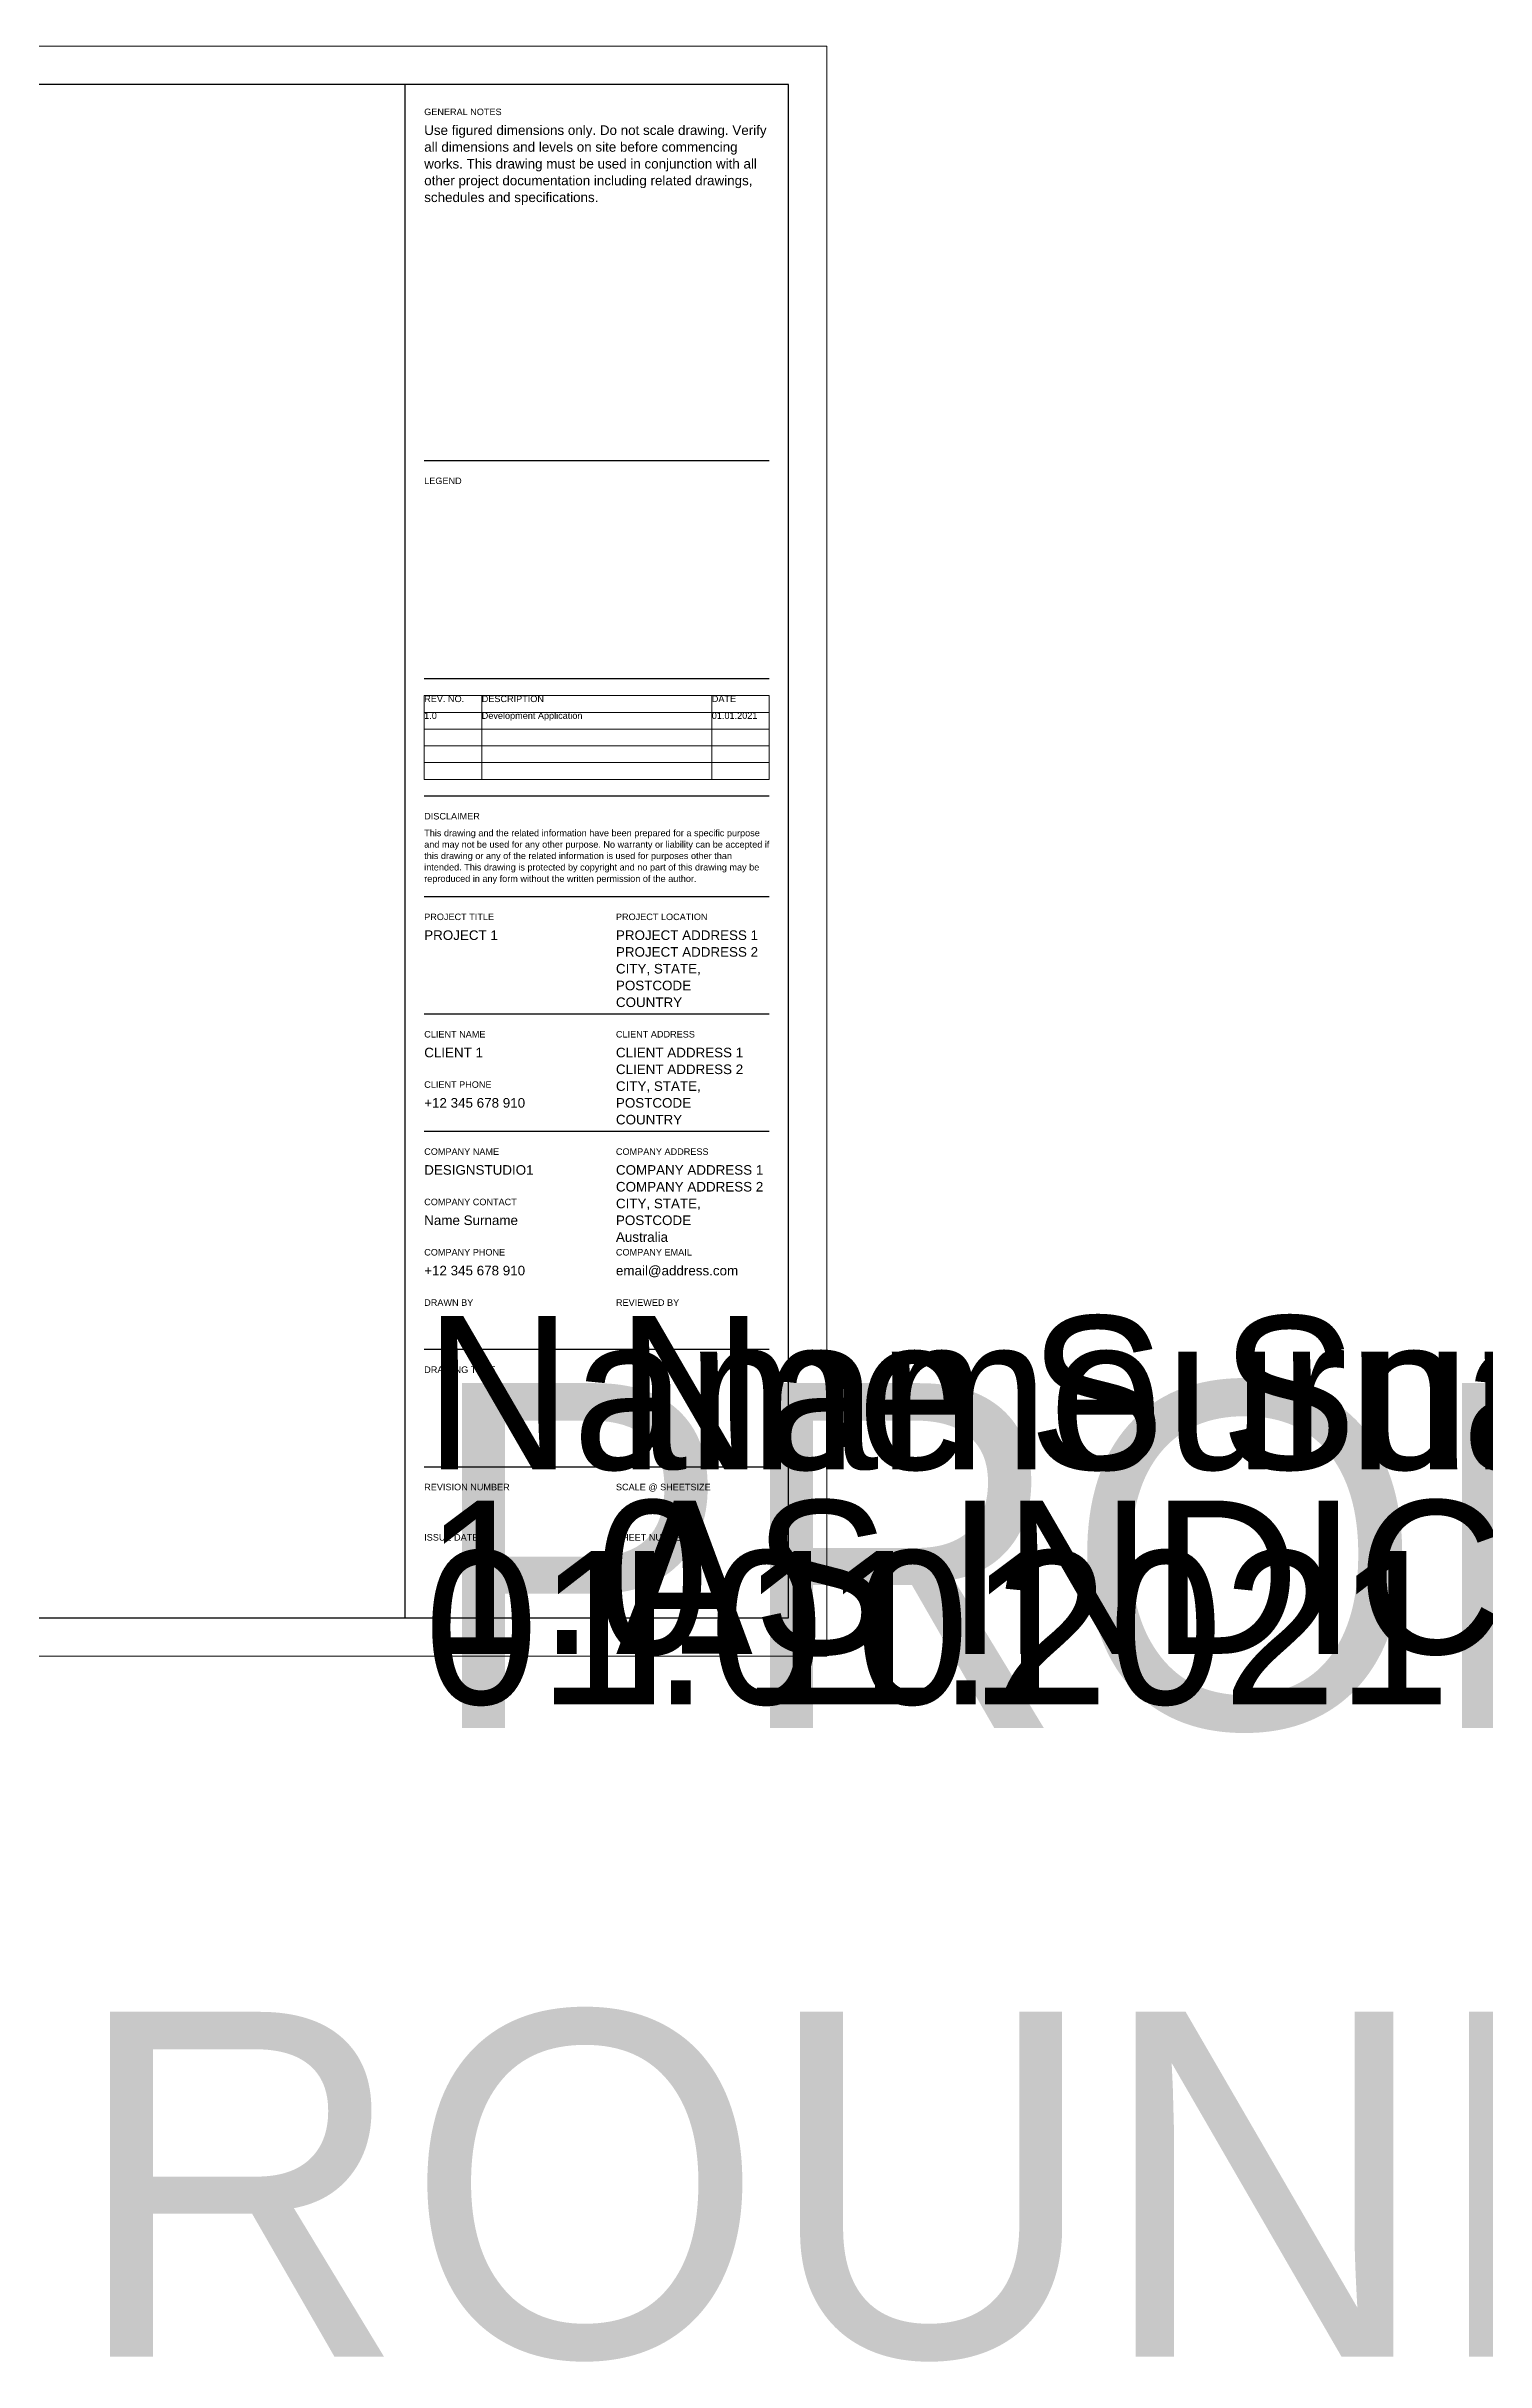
# Model space of a CAD drawing. Header units: millimetres. Extents: x 6670 to 127750, y 41694 to 79093.
# Drawn here: x 109154 to 109529, y 60340 to 60944 of the extents above; entities that cross this region are included whole.
import ezdxf
from ezdxf.enums import TextEntityAlignment as Align

# ---------------------------------------------------------------- set-up
doc = ezdxf.new("R2018")
doc.units = ezdxf.units.MM
doc.header["$LTSCALE"] = 1000
doc.layers.add('I-Z_20_10_90-TEXT', color=7, linetype='Continuous', lineweight=13)
doc.layers.add('I-Z_30_90_00-SCHEDULES', color=7, linetype='Continuous', lineweight=13)
doc.styles.add('1.7mm REGULAR', font='HelveticaNowDisplay-Regular.ttf', dxfattribs={"height": 1.7})
doc.styles.add('1.7mm THIN', font='HelveticaNowDisplay-Thin.ttf', dxfattribs={"height": 1.7})
doc.styles.add('2.5mm REGULAR', font='HelveticaNowDisplay-Regular.ttf', dxfattribs={"height": 2.5})
doc.styles.add('5.0mm BOLD', font='HelveticaNowDisplay-Bold.ttf', dxfattribs={"height": 5})
doc.styles.get("Standard").update_dxf_attribs({"font": 'arial.ttf'})

# ---------------------------------------------------------------- blocks, each defined once
blk = doc.blocks.new('TITLEBLOCK_A1')
at = {"layer": 'I-Z_20_10_90-TEXT', "color": 0, "linetype": 'ByBlock', "lineweight": -2, "transparency": 16777216, "style": '5.0mm BOLD'}
blk.add_attdef('SHEETNUMBER', text='', height=10, dxfattribs=at).set_placement((775.99, 37.5), align=Align.TOP_LEFT)
blk = doc.blocks.new('*T158')
at = {"layer": 'Defpoints', "color": 8, "linetype": 'ByBlock', "lineweight": 0, "transparency": 16777216}
for p, q in [((0, 0), (90, 0)), ((0, 0), (0, -21.875)), ((15, 0), (15, -21.875)), ((75, 0), (75, -21.875)), ((90, 0), (90, -21.875)), ((0, -4.375), (90, -4.375)), ((0, -8.75), (90, -8.75)), ((0, -13.125), (90, -13.125)), ((0, -17.5), (90, -17.5)), ((0, -21.875), (90, -21.875))]:
    blk.add_line(p, q, dxfattribs=at)
at = {"layer": 'I-Z_30_90_00-SCHEDULES', "color": 0, "linetype": 'ByBlock', "lineweight": -2, "transparency": 16777216, "char_height": 1.7, "attachment_point": 1}
for s, insert, width, style in [('REV. NO.', (0, 0), 15, '1.7mm THIN'), ('DESCRIPTION', (15, 0), 60, '1.7mm THIN'), ('DATE', (75, 0), 15, '1.7mm THIN'), ('1.0', (0, -4.375), 15, '1.7mm REGULAR'), ('Development Application', (15, -4.375), 60, '1.7mm REGULAR'), ('01.01.2021', (75, -4.375), 15, '1.7mm REGULAR')]:
    blk.add_mtext(s, dxfattribs=dict(at, insert=insert, width=width, style=style))
blk = doc.blocks.new('TITLEBLOCK_A2')
at = {"color": 0, "linetype": 'ByBlock', "lineweight": -2, "transparency": 16777216}
for p, q in [((483.99, 10), (483.99, 410)), ((578.99, 255), (488.99, 255)), ((578.99, 224.37), (488.99, 224.37)), ((578.99, 198.12), (488.99, 198.12)), ((578.99, 167.5), (488.99, 167.5)), ((578.99, 136.87), (488.99, 136.87)), ((578.99, 80), (488.99, 80)), ((578.99, 49.37), (488.99, 49.37))]:
    blk.add_line(p, q, dxfattribs=at)
at = {"color": 0, "linetype": 'ByBlock', "lineweight": 0, "transparency": 16777216}
blk.add_lwpolyline([(0, 420), (593.99, 420), (593.99, 0), (0, 0)], close=True, dxfattribs=at)
at = {"color": 0, "linetype": 'ByBlock', "lineweight": -2, "transparency": 16777216}
blk.add_lwpolyline([(20, 10), (583.99, 10), (583.99, 410), (20, 410)], close=True, dxfattribs=at)
blk.add_blockref('*T158', (488.99, 250.62))
at = {"layer": 'I-Z_20_10_90-TEXT', "attachment_point": 1, "line_spacing_factor": 1.05}
for s, insert, char_height, width, style in [('Use figured dimensions only. Do not scale drawing. Verify all dimensions and levels on site before commencing works. This drawing must be used in conjunction with all other project documentation including related drawings, schedules and specifications.', (488.99, 399.37), 2.5, 90, '2.5mm REGULAR'), ('GENERAL NOTES', (488.99, 403.75), 1.7, 90, '1.7mm THIN'), ('DISCLAIMER', (488.99, 220), 1.7, 90, '1.7mm THIN'), ('This drawing and the related information have been prepared for a specific purpose and may not be used for any other purpose. No warranty or liability can be accepted if this drawing or any of the related information is used for purposes other than intended. This drawing is protected by copyright and no part of this drawing may be reproduced in any form without the written permission of the author.', (488.99, 215.62), 1.7, 90, '1.7mm REGULAR'), ('PROJECT TITLE', (488.99, 193.75), 1.7, 40, '1.7mm THIN'), ('PROJECT LOCATION', (538.99, 193.75), 1.7, 40, '1.7mm THIN'), ('PROJECT 1', (488.99, 189.37), 2.5, 40, '2.5mm REGULAR'), ('PROJECT ADDRESS 1\\PPROJECT ADDRESS 2\\PCITY, STATE, POSTCODE\\PCOUNTRY', (538.99, 189.37), 2.5, 40, '2.5mm REGULAR'), ('CLIENT NAME', (488.99, 163.12), 1.7, 40, '1.7mm THIN'), ('CLIENT ADDRESS', (538.99, 163.12), 1.7, 40, '1.7mm THIN'), ('CLIENT 1', (488.99, 158.75), 2.5, 40, '2.5mm REGULAR'), ('CLIENT ADDRESS 1\\PCLIENT ADDRESS 2\\PCITY, STATE, POSTCODE\\PCOUNTRY', (538.99, 158.75), 2.5, 40, '2.5mm REGULAR'), ('CLIENT PHONE', (488.99, 150), 1.7, 40, '1.7mm THIN'), ('+12 345 678 910', (488.99, 145.62), 2.5, 40, '2.5mm REGULAR'), ('COMPANY NAME', (488.99, 132.5), 1.7, 40, '1.7mm THIN'), ('DESIGNSTUDIO1', (488.99, 128.12), 2.5, 40, '2.5mm REGULAR'), ('COMPANY ADDRESS 1\\PCOMPANY ADDRESS 2\\PCITY, STATE, POSTCODE\\PAustralia', (538.99, 128.12), 2.5, 40, '2.5mm REGULAR'), ('COMPANY ADDRESS', (538.99, 132.5), 1.7, 40, '1.7mm THIN'), ('COMPANY CONTACT', (488.99, 119.37), 1.7, 40, '1.7mm THIN'), ('Name Surname', (488.99, 115), 2.5, 40, '2.5mm REGULAR'), ('COMPANY PHONE', (488.99, 106.25), 1.7, 40, '1.7mm THIN'), ('COMPANY EMAIL', (538.99, 106.25), 1.7, 40, '1.7mm THIN'), ('+12 345 678 910', (488.99, 101.87), 2.5, 40, '2.5mm REGULAR'), ('email@address.com', (538.99, 101.87), 2.5, 40, '2.5mm REGULAR'), ('DRAWN BY', (488.99, 93.12), 1.7, 40, '1.7mm THIN'), ('REVIEWED BY', (538.99, 93.12), 1.7, 40, '1.7mm THIN'), ('DRAWING TITLE', (488.99, 75.62), 1.7, 90, '1.7mm THIN'), ('REVISION NUMBER', (488.99, 45), 1.7, 40, '1.7mm THIN'), ('SCALE @ SHEETSIZE', (538.99, 45), 1.7, 40, '1.7mm THIN'), ('ISSUE DATE', (488.99, 31.87), 1.7, 40, '1.7mm THIN'), ('SHEET NUMBER', (538.99, 31.87), 1.7, 40, '1.7mm THIN')]:
    blk.add_mtext(s, dxfattribs=dict(at, insert=insert, char_height=char_height, width=width, style=style))
at = {"layer": 'I-Z_20_10_90-TEXT', "lineweight": 30, "flags": 104}
for tag, height, p in [('DRAWNBY', 2.5, (488.99, 88.75)), ('REVIEWEDBY', 2.5, (538.99, 88.75)), ('DRAWINGTITLE', 5, (488.99, 71.25)), ('REVISIONNUMBER', 2.5, (488.99, 40.62)), ('SCALEATSHEETSIZE', 2.5, (538.99, 40.62)), ('ISSUEDATE', 5, (488.99, 27.5)), ('SHEETNUMBER', 10, (538.99, 27.5))]:
    blk.add_attdef(tag, text='', height=height, dxfattribs=at).set_placement(p, align=Align.TOP_LEFT)

msp = doc.modelspace()

# ---------------------------------------------------------------- linework, layer by layer
at = {"color": 0, "linetype": 'ByBlock', "lineweight": -2, "transparency": 16777216}
msp.add_line((109342.37, 60835.57), (109252.37, 60835.57), dxfattribs=at)

# ---------------------------------------------------------------- block references
ref = msp.add_blockref('TITLEBLOCK_A1', (107625.39, 60349.69))
lines = msp.add_mtext('PROPOSED GROUND FLOOR PLAN', dxfattribs={"layer": 'I-Z_20_10_90-TEXT', "insert": (108351.38, 60430.94), "char_height": 90, "attachment_point": 1})
ref.add_attrib('DRAWINGTITLE', '', (108351.38, 60430.94), dxfattribs={"flags": 104}).embed_mtext(lines)
ref = msp.add_blockref('TITLEBLOCK_A2', (108763.38, 60523.69))
lines = msp.add_mtext('I-101', dxfattribs={"layer": 'I-Z_20_10_90-TEXT', "insert": (109302.37, 60551.19), "char_height": 40, "attachment_point": 1})
ref.add_attrib('SHEETNUMBER', '', (109302.37, 60551.19), dxfattribs={"flags": 104}).embed_mtext(lines)
lines = msp.add_mtext('AS INDICATED', dxfattribs={"layer": 'I-Z_20_10_90-TEXT', "insert": (109302.37, 60564.32), "char_height": 40, "attachment_point": 1})
ref.add_attrib('SCALEATSHEETSIZE', '', (109302.37, 60564.32), dxfattribs={"flags": 104}).embed_mtext(lines)
lines = msp.add_mtext('01.01.2021', dxfattribs={"layer": 'I-Z_20_10_90-TEXT', "insert": (109252.37, 60551.19), "char_height": 40, "attachment_point": 1})
ref.add_attrib('ISSUEDATE', '', (109252.37, 60551.19), dxfattribs={"flags": 104}).embed_mtext(lines)
lines = msp.add_mtext('1.0', dxfattribs={"layer": 'I-Z_20_10_90-TEXT', "insert": (109252.37, 60564.32), "char_height": 40, "attachment_point": 1})
ref.add_attrib('REVISIONNUMBER', '', (109252.37, 60564.32), dxfattribs={"flags": 104}).embed_mtext(lines)
lines = msp.add_mtext('PROPOSED GROUND FLOOR PLAN', dxfattribs={"layer": 'I-Z_20_10_90-TEXT', "insert": (109252.37, 60594.94), "char_height": 90, "attachment_point": 1})
ref.add_attrib('DRAWINGTITLE', '', (109252.37, 60594.94), dxfattribs={"flags": 104}).embed_mtext(lines)
lines = msp.add_mtext('Name Surname', dxfattribs={"layer": 'I-Z_20_10_90-TEXT', "insert": (109252.37, 60612.44), "char_height": 40, "attachment_point": 1})
ref.add_attrib('DRAWNBY', '', (109252.37, 60612.44), dxfattribs={"flags": 104}).embed_mtext(lines)
lines = msp.add_mtext('Name Surname', dxfattribs={"layer": 'I-Z_20_10_90-TEXT', "insert": (109302.37, 60612.44), "char_height": 40, "attachment_point": 1})
ref.add_attrib('REVIEWEDBY', '', (109302.37, 60612.44), dxfattribs={"flags": 104}).embed_mtext(lines)

# ---------------------------------------------------------------- texts
at = {"layer": 'I-Z_20_10_90-TEXT', "insert": (109252.37, 60831.19), "char_height": 1.7, "width": 90, "attachment_point": 1, "line_spacing_factor": 1.05, "style": '1.7mm THIN'}
msp.add_mtext('LEGEND', dxfattribs=at)

doc.saveas('drawing.dxf')
